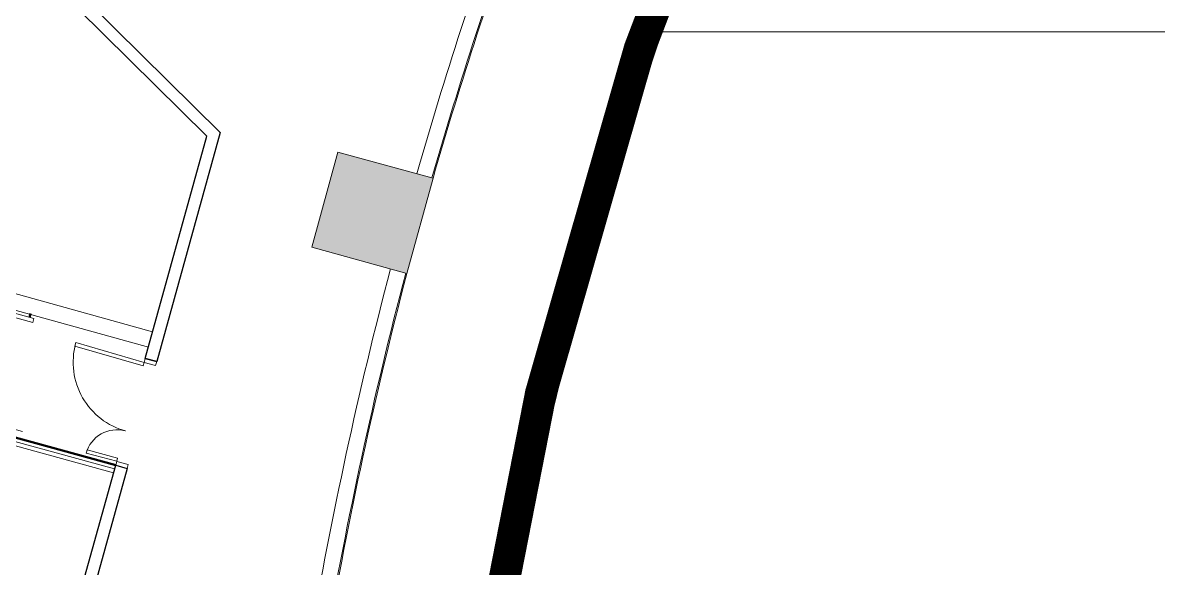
# Model space of a CAD drawing. Header units: centimetres. Extents: x 139057 to 200038, y 34824 to 80516.
# Drawn here: x 164799 to 166235, y 53747 to 54437 of the extents above; entities that cross this region are included whole.
import ezdxf

# ---------------------------------------------------------------- set-up
doc = ezdxf.new("R2010")
doc.units = ezdxf.units.CM
doc.header["$LTSCALE"] = 100
doc.linetypes.add('TRATTO-PUNTO', pattern=[1, 0.5, -0.25, 0, -0.25])
doc.layers.get('0').update_dxf_attribs({"lineweight": 0})
for name, color, linetype, lineweight in [('410_STRUTTURE_001-AM_0', 7, 'Continuous', 0), ('430_TAVOLATI_001-AM_0', 3, 'Continuous', 0), ('440_SIMBOLI_001-AM_0', 31, 'Continuous', 0), ('441_SERRAMENTI_001-AM_0', 1, 'Continuous', 0), ('448_SCALE_001-AM_0', 216, 'Continuous', 50)]:
    doc.layers.add(name, color=color, linetype=linetype, lineweight=lineweight)
doc.layers.add('_s_09_Perimetro_proprietà', color=40, linetype='Continuous')
doc.layers.add('A-MCLS3-15', color=50, linetype='Continuous')

# ---------------------------------------------------------------- blocks, each defined once
blk = doc.blocks.new('FLPL-A-P1$0$FLPL-A-P1$0$leafmet')
at = {"color": 0, "linetype": 'ByBlock'}
blk.add_lwpolyline([(0, 0), (44, 0), (44, 1), (0, 1)], close=True, dxfattribs=at)

msp = doc.modelspace()

# ---------------------------------------------------------------- hatches: boundary and pattern name
at = {"layer": '410_STRUTTURE_001-AM_0'}
msp.add_hatch(color=256, dxfattribs=at).paths.add_polyline_path([(165285.1, 54120.2), (165318.2, 54240.7), (165197.7, 54273.8), (165164.6, 54153.3)])

# ---------------------------------------------------------------- linework, layer by layer
at = {"layer": '410_STRUTTURE_001-AM_0', "elevation": 0}
msp.add_lwpolyline([(165285.1, 54120.2), (165318.2, 54240.7), (165197.7, 54273.8), (165164.6, 54153.3)], close=True, dxfattribs=at)
at = {"layer": '430_TAVOLATI_001-AM_0'}
for p, q in [((166516.3, 54426, 0), (165607.6, 54426, 0)), ((163911.3, 54338.4, 0), (164963.5, 54046.4, 0)), ((163906.8, 54318.9, 0), (164958.2, 54027.1, 0))]:
    msp.add_line(p, q, dxfattribs=at)
for centre, radius, start, end in [((170619.7, 52724.5, 0), 5313.1, 142.0011, 171.3505), ((170619.7, 52724.5, 0), 5293.1, 141.9324, 171.2649), ((170589.5, 52727, 0), 5505.8, 160.0124, 163.9801), ((170657.4, 52703.6, 0), 5557.7, 160.0278, 163.9395), ((170657.4, 52703.6, 0), 5556.2, 160.0278, 163.9395), ((170676.1, 52708.1, 0), 5594.5, 165.3197, 170.237), ((170676.1, 52708.1, 0), 5574.5, 165.3222, 170.2345), ((170676.1, 52708.1, 0), 5573, 165.3224, 170.2343)]:
    msp.add_arc(centre, radius, start, end, dxfattribs=at)
at = {"layer": '440_SIMBOLI_001-AM_0', "elevation": 0}
msp.add_lwpolyline([(164811.8, 54058.3), (164813.1, 54063.1), (164721, 54088.4), (164719.7, 54083.6), (164811.8, 54058.3)], dxfattribs=at)
for points in [[(164914.1, 53868.1), (164682.7, 53931.6, -0.414214), (164679.2, 53937.8), (164681.8, 53947.4, -0.414214), (164688, 53950.9), (164798.9, 53920.5)], [(164916.8, 53877.7), (164915.4, 53872.9), (164688.8, 53935.1, -0.414214)]]:
    msp.add_lwpolyline(points, format="xyb", dxfattribs=at)
at = {"layer": '441_SERRAMENTI_001-AM_0', "elevation": 0}
for points in [[(164952.8, 54007.8), (164954.1, 54012.6), (164968.6, 54008.7), (164967.3, 54003.9)], [(164919.2, 53886.8), (164880.7, 53897.3), (164879.5, 53893.1), (164918.1, 53882.6)], [(164931.3, 53873.7), (164932.6, 53878.6), (164918.2, 53882.5), (164916.9, 53877.7)]]:
    msp.add_lwpolyline(points, close=True, dxfattribs=at)
at = {"layer": '441_SERRAMENTI_001-AM_0'}
for centre, radius, start, end in [((164953, 54007.8, 0), 90, 164.7708, 254.7708), ((164918.1, 53882.5, 0), 40, 74.7708, 164.7708)]:
    msp.add_arc(centre, radius, start, end, dxfattribs=at)
at = {"layer": '448_SCALE_001-AM_0', "linetype": 'Continuous'}
msp.add_line((164809.1, 54069.4, 0), (164807.8, 54064.5, 0), dxfattribs=at)
at = {"layer": '448_SCALE_001-AM_0', "linetype": 'Continuous', "elevation": 0}
msp.add_lwpolyline([(164710.8, 53939.5), (164709.4, 53934.7), (164916.9, 53877.7)], dxfattribs=at)
at = {"layer": '_s_09_Perimetro_proprietà', "linetype": 'TRATTO-PUNTO', "ltscale": 200, "const_width": 40, "elevation": 0}
msp.add_lwpolyline([(165367.1, 53523.6, -0.128765), (166432.9, 55995.5), (166450.1, 56355.6), (166513.8, 56428.4), (166644.1, 56567), (166779.2, 56701), (166870.4, 56786.6), (166968.7, 56858.7), (167073.1, 56922), (167182.4, 56975.6), (167296, 57019.5), (167429, 57050.4), (167463, 57005), (168095.6, 57004.9, 0.140275), (168375.7, 57136.4), (168535.3, 57602.1)], format="xyb", dxfattribs=at)
at = {"layer": 'A-MCLS3-15', "ltscale": 5}
for p, q in [((164954.1, 54012.7, 0), (164968.6, 54008.7, 0)), ((164916.8, 53877.7, 0), (164931.2, 53873.7, 0))]:
    msp.add_line(p, q, dxfattribs=at)
at = {"layer": 'A-MCLS3-15', "ltscale": 5, "elevation": 0}
msp.add_lwpolyline([(164954.1, 54012.7), (165032.1, 54293.9), (164771.1, 54552.1), (164668.1, 54723.6), (164657, 54730.2), (164664.7, 54743), (164679, 54734.5), (164695.3, 54707), (164783, 54561.5), (165048.9, 54298.4), (164968.6, 54008.7)], close=True, dxfattribs=at)
msp.add_lwpolyline([(164931.2, 53873.7), (164880.1, 53689.2), (164865.2, 53691.6), (164916.8, 53877.7)], dxfattribs=at)

# ---------------------------------------------------------------- block references
at = {"layer": '441_SERRAMENTI_001-AM_0', "xscale": -0.1, "yscale": 90.00000000017737, "zscale": 0.1, "rotation": 73.9453580959274}
msp.add_blockref('FLPL-A-P1$0$FLPL-A-P1$0$leafmet', (164952.8, 54007.8, 0), dxfattribs=at)

doc.saveas('drawing.dxf')
